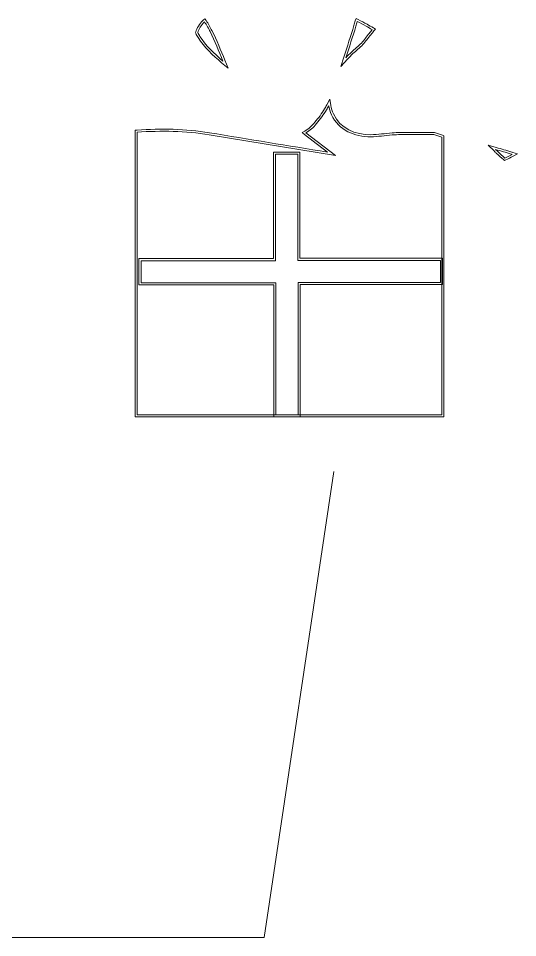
# Model space of a CAD drawing. Header units: centimetres. Extents: x -6.8 to 6.8, y -12 to 12.
# Drawn here: x 1.27 to 4.48, y -12 to -6.08 of the extents above; entities that cross this region are included whole.
import ezdxf

# ---------------------------------------------------------------- set-up
doc = ezdxf.new("R2010")
doc.units = ezdxf.units.CM
doc.header["$MEASUREMENT"] = 0
doc.layers.add('layer 1', color=7, linetype='Continuous')

msp = doc.modelspace()

# ---------------------------------------------------------------- linework, layer by layer
at = {"layer": 'layer 1', "color": 250, "lineweight": 9}
for points, knots in [([(2.5768, -6.36971), (2.52248, -6.32364), (2.46319, -6.26813), (2.42545, -6.20777), (2.42545, -6.20777), (2.42019, -6.19937), (2.41429, -6.18978), (2.41066, -6.18058), (2.41066, -6.18058), (2.41066, -6.18058), (2.409, -6.17638), (2.409, -6.17638), (2.409, -6.17638), (2.409, -6.17638), (2.4102, -6.17203), (2.4102, -6.17203), (2.4102, -6.17203), (2.41651, -6.149), (2.43646, -6.11659), (2.45387, -6.10027), (2.45387, -6.10027), (2.45513, -6.09908), (2.45647, -6.09795), (2.45782, -6.09687), (2.45782, -6.09687), (2.45782, -6.09687), (2.46842, -6.08839), (2.46842, -6.08839), (2.46842, -6.08839), (2.46842, -6.08839), (2.47685, -6.09903), (2.47685, -6.09903), (2.47685, -6.09903), (2.49143, -6.11741), (2.50422, -6.14222), (2.51476, -6.16333), (2.51476, -6.16333), (2.54576, -6.22546), (2.5714, -6.29014), (2.59801, -6.35421), (2.59801, -6.35421), (2.59801, -6.35421), (2.61948, -6.40588), (2.61948, -6.40588), (2.61948, -6.40588), (2.61948, -6.40588), (2.5768, -6.36971), (2.5768, -6.36971)], [0, 0, 0, 0, 0.0769231, 0.0769231, 0.0769231, 0.0769231, 0.1538462, 0.1538462, 0.1538462, 0.1538462, 0.2307692, 0.2307692, 0.2307692, 0.2307692, 0.3076923, 0.3076923, 0.3076923, 0.3076923, 0.3846154, 0.3846154, 0.3846154, 0.3846154, 0.4615385, 0.4615385, 0.4615385, 0.4615385, 0.5384615, 0.5384615, 0.5384615, 0.5384615, 0.6153846, 0.6153846, 0.6153846, 0.6153846, 0.6923077, 0.6923077, 0.6923077, 0.6923077, 0.7692308, 0.7692308, 0.7692308, 0.7692308, 0.8461538, 0.8461538, 0.8461538, 0.8461538, 1, 1, 1, 1]), ([(3.36373, -6.33393), (3.38569, -6.26615), (3.40691, -6.19812), (3.42823, -6.13013), (3.42823, -6.13013), (3.43136, -6.12013), (3.43426, -6.11005), (3.4373, -6.10003), (3.4373, -6.10003), (3.4373, -6.10003), (3.442, -6.08452), (3.442, -6.08452), (3.442, -6.08452), (3.442, -6.08452), (3.4564, -6.09194), (3.4564, -6.09194), (3.4564, -6.09194), (3.47545, -6.10172), (3.49399, -6.11242), (3.51271, -6.12276), (3.51271, -6.12276), (3.5263, -6.13026), (3.54002, -6.13741), (3.55341, -6.14526), (3.55341, -6.14526), (3.55341, -6.14526), (3.56726, -6.15336), (3.56726, -6.15336), (3.56726, -6.15336), (3.56726, -6.15336), (3.55691, -6.16563), (3.55691, -6.16563), (3.55691, -6.16563), (3.55024, -6.17354), (3.54344, -6.18137), (3.53693, -6.18943), (3.53693, -6.18943), (3.5199, -6.21052), (3.50456, -6.23316), (3.48585, -6.25284), (3.48585, -6.25284), (3.46592, -6.27381), (3.443, -6.29162), (3.42196, -6.31141), (3.42196, -6.31141), (3.40973, -6.32292), (3.39788, -6.33483), (3.38655, -6.34721), (3.38655, -6.34721), (3.38655, -6.34721), (3.34455, -6.39313), (3.34455, -6.39313), (3.34455, -6.39313), (3.34455, -6.39313), (3.36373, -6.33393), (3.36373, -6.33393)], [0, 0, 0, 0, 0.0666667, 0.0666667, 0.0666667, 0.0666667, 0.1333333, 0.1333333, 0.1333333, 0.1333333, 0.2, 0.2, 0.2, 0.2, 0.2666667, 0.2666667, 0.2666667, 0.2666667, 0.3333333, 0.3333333, 0.3333333, 0.3333333, 0.4, 0.4, 0.4, 0.4, 0.4666667, 0.4666667, 0.4666667, 0.4666667, 0.5333333, 0.5333333, 0.5333333, 0.5333333, 0.6, 0.6, 0.6, 0.6, 0.6666667, 0.6666667, 0.6666667, 0.6666667, 0.7333333, 0.7333333, 0.7333333, 0.7333333, 0.8, 0.8, 0.8, 0.8, 0.8666667, 0.8666667, 0.8666667, 0.8666667, 1, 1, 1, 1]), ([(2.58554, -6.3594), (2.55916, -6.29588), (2.53329, -6.23073), (2.50267, -6.16937), (2.50267, -6.16937), (2.49579, -6.15558), (2.48002, -6.12478), (2.46626, -6.10742), (2.46626, -6.10742), (2.46498, -6.10844), (2.46384, -6.10943), (2.46311, -6.11012), (2.46311, -6.11012), (2.44794, -6.12434), (2.42897, -6.15463), (2.42322, -6.17561), (2.42322, -6.17561), (2.42641, -6.18367), (2.43323, -6.19475), (2.4369, -6.20061), (2.4369, -6.20061), (2.47143, -6.25584), (2.52875, -6.31125), (2.58554, -6.3594)], [0, 0, 0, 0, 0.1428571, 0.1428571, 0.1428571, 0.1428571, 0.2857143, 0.2857143, 0.2857143, 0.2857143, 0.4285714, 0.4285714, 0.4285714, 0.4285714, 0.5714286, 0.5714286, 0.5714286, 0.5714286, 0.7142857, 0.7142857, 0.7142857, 0.7142857, 1, 1, 1, 1]), ([(3.37658, -6.33809), (3.38813, -6.32546), (3.40024, -6.31332), (3.4127, -6.30158), (3.4127, -6.30158), (3.43318, -6.28233), (3.45688, -6.26371), (3.47606, -6.24353), (3.47606, -6.24353), (3.49387, -6.22481), (3.51008, -6.20118), (3.52642, -6.18094), (3.52642, -6.18094), (3.53258, -6.17331), (3.53958, -6.16522), (3.54659, -6.15691), (3.54659, -6.15691), (3.53254, -6.14869), (3.5179, -6.14105), (3.50619, -6.13458), (3.50619, -6.13458), (3.48827, -6.12469), (3.46933, -6.11377), (3.45023, -6.10395), (3.45023, -6.10395), (3.44679, -6.11532), (3.44368, -6.12601), (3.44111, -6.13415), (3.44111, -6.13415), (3.4198, -6.2022), (3.39855, -6.27027), (3.37658, -6.33809)], [0, 0, 0, 0, 0.1111111, 0.1111111, 0.1111111, 0.1111111, 0.2222222, 0.2222222, 0.2222222, 0.2222222, 0.3333333, 0.3333333, 0.3333333, 0.3333333, 0.4444444, 0.4444444, 0.4444444, 0.4444444, 0.5555556, 0.5555556, 0.5555556, 0.5555556, 0.6666667, 0.6666667, 0.6666667, 0.6666667, 0.7777778, 0.7777778, 0.7777778, 0.7777778, 1, 1, 1, 1]), ([(3.25803, -6.94568), (3.20898, -6.90776), (3.16009, -6.86963), (3.11097, -6.8318), (3.11097, -6.8318), (3.11097, -6.8318), (3.09484, -6.81942), (3.09484, -6.81942), (3.09484, -6.81942), (3.09484, -6.81942), (3.11251, -6.80935), (3.11251, -6.80935), (3.11251, -6.80935), (3.13847, -6.79456), (3.15812, -6.77584), (3.17719, -6.75291), (3.17719, -6.75291), (3.20018, -6.7253), (3.22159, -6.6967), (3.23988, -6.66573), (3.23988, -6.66573), (3.24479, -6.6574), (3.24948, -6.64893), (3.25393, -6.64037), (3.25393, -6.64037), (3.25393, -6.64037), (3.27236, -6.60492), (3.27236, -6.60492), (3.27236, -6.60492), (3.27236, -6.60492), (3.27922, -6.64427), (3.27922, -6.64427), (3.27922, -6.64427), (3.28253, -6.66323), (3.28837, -6.68154), (3.29649, -6.69898), (3.29649, -6.69898), (3.34085, -6.79438), (3.43649, -6.83336), (3.53711, -6.83283), (3.53711, -6.83283), (3.58278, -6.83259), (3.62808, -6.82483), (3.67355, -6.82131), (3.67355, -6.82131), (3.70939, -6.81852), (3.74535, -6.81831), (3.78128, -6.81831), (3.78128, -6.81831), (3.79956, -6.81831), (3.81782, -6.81831), (3.8361, -6.81831), (3.8361, -6.81831), (3.86701, -6.81831), (3.8979, -6.81831), (3.92881, -6.81831), (3.92881, -6.81831), (3.93216, -6.81831), (3.93552, -6.81825), (3.93887, -6.81829), (3.93887, -6.81829), (3.93887, -6.81829), (3.94055, -6.81832), (3.94055, -6.81832), (3.94055, -6.81832), (3.94055, -6.81832), (3.94216, -6.81874), (3.94216, -6.81874), (3.94216, -6.81874), (3.94344, -6.81908), (3.94471, -6.81944), (3.94598, -6.81979), (3.94598, -6.81979), (3.96369, -6.82476), (3.98121, -6.83044), (3.9986, -6.83645), (3.9986, -6.83645), (3.9986, -6.83645), (4.00769, -6.8396), (4.00769, -6.8396), (4.00769, -6.8396), (4.00769, -6.8396), (4.00769, -6.84922), (4.00769, -6.84922), (4.00769, -6.84922), (4.00769, -6.94364), (4.00769, -7.03806), (4.00769, -7.13248), (4.00769, -7.13248), (4.00769, -7.63355), (4.00769, -8.13462), (4.00769, -8.6357), (4.00769, -8.6357), (4.00769, -8.6357), (4.00769, -8.6492), (4.00769, -8.6492), (4.00769, -8.6492), (4.00769, -8.6492), (3.99418, -8.6492), (3.99418, -8.6492), (3.99418, -8.6492), (3.34062, -8.6492), (2.68706, -8.6492), (2.0335, -8.6492), (2.0335, -8.6492), (2.0335, -8.6492), (2.01999, -8.6492), (2.01999, -8.6492), (2.01999, -8.6492), (2.01999, -8.6492), (2.01999, -8.6357), (2.01999, -8.6357), (2.01999, -8.6357), (2.01999, -8.16632), (2.01999, -7.69692), (2.01999, -7.22755), (2.01999, -7.22755), (2.01999, -7.09059), (2.01999, -6.95365), (2.01999, -6.8167), (2.01999, -6.8167), (2.01999, -6.8167), (2.01999, -6.80407), (2.01999, -6.80407), (2.01999, -6.80407), (2.01999, -6.80407), (2.0326, -6.80322), (2.0326, -6.80322), (2.0326, -6.80322), (2.18779, -6.79284), (2.34503, -6.79521), (2.49872, -6.82055), (2.49872, -6.82055), (2.75181, -6.86229), (3.00497, -6.90375), (3.25803, -6.94568)], [0, 0, 0, 0, 0.0285714, 0.0285714, 0.0285714, 0.0285714, 0.0571429, 0.0571429, 0.0571429, 0.0571429, 0.0857143, 0.0857143, 0.0857143, 0.0857143, 0.1142857, 0.1142857, 0.1142857, 0.1142857, 0.1428571, 0.1428571, 0.1428571, 0.1428571, 0.1714286, 0.1714286, 0.1714286, 0.1714286, 0.2, 0.2, 0.2, 0.2, 0.2285714, 0.2285714, 0.2285714, 0.2285714, 0.2571429, 0.2571429, 0.2571429, 0.2571429, 0.2857143, 0.2857143, 0.2857143, 0.2857143, 0.3142857, 0.3142857, 0.3142857, 0.3142857, 0.3428571, 0.3428571, 0.3428571, 0.3428571, 0.3714286, 0.3714286, 0.3714286, 0.3714286, 0.4, 0.4, 0.4, 0.4, 0.4285714, 0.4285714, 0.4285714, 0.4285714, 0.4571429, 0.4571429, 0.4571429, 0.4571429, 0.4857143, 0.4857143, 0.4857143, 0.4857143, 0.5142857, 0.5142857, 0.5142857, 0.5142857, 0.5428571, 0.5428571, 0.5428571, 0.5428571, 0.5714286, 0.5714286, 0.5714286, 0.5714286, 0.6, 0.6, 0.6, 0.6, 0.6285714, 0.6285714, 0.6285714, 0.6285714, 0.6571429, 0.6571429, 0.6571429, 0.6571429, 0.6857143, 0.6857143, 0.6857143, 0.6857143, 0.7142857, 0.7142857, 0.7142857, 0.7142857, 0.7428571, 0.7428571, 0.7428571, 0.7428571, 0.7714286, 0.7714286, 0.7714286, 0.7714286, 0.8, 0.8, 0.8, 0.8, 0.8285714, 0.8285714, 0.8285714, 0.8285714, 0.8571429, 0.8571429, 0.8571429, 0.8571429, 0.8857143, 0.8857143, 0.8857143, 0.8857143, 0.9142857, 0.9142857, 0.9142857, 0.9142857, 0.9428571, 0.9428571, 0.9428571, 0.9428571, 1, 1, 1, 1]), ([(2.0335, -6.8167), (2.0335, -6.8167), (2.0335, -7.22755), (2.0335, -7.22755), (2.0335, -7.22755), (2.0335, -7.69692), (2.0335, -8.16632), (2.0335, -8.6357), (2.0335, -8.6357), (2.68706, -8.6357), (3.34062, -8.6357), (3.99418, -8.6357), (3.99418, -8.6357), (3.99418, -8.13462), (3.99418, -7.63355), (3.99418, -7.13248), (3.99418, -7.13248), (3.99418, -7.13248), (3.99418, -6.84922), (3.99418, -6.84922), (3.99418, -6.84922), (3.97685, -6.84322), (3.95946, -6.83761), (3.94233, -6.8328), (3.94233, -6.8328), (3.94116, -6.83248), (3.93994, -6.83213), (3.93871, -6.8318), (3.93871, -6.8318), (3.93542, -6.83176), (3.93205, -6.83182), (3.92881, -6.83182), (3.92881, -6.83182), (3.8979, -6.83182), (3.86701, -6.83182), (3.8361, -6.83182), (3.8361, -6.83182), (3.81782, -6.83182), (3.79956, -6.83182), (3.78128, -6.83182), (3.78128, -6.83182), (3.74576, -6.83182), (3.71001, -6.83202), (3.67459, -6.83478), (3.67459, -6.83478), (3.62862, -6.83834), (3.5835, -6.8461), (3.53717, -6.84634), (3.53717, -6.84634), (3.43216, -6.84689), (3.33119, -6.80566), (3.28423, -6.70468), (3.28423, -6.70468), (3.27529, -6.68546), (3.26931, -6.66604), (3.26592, -6.6466), (3.26592, -6.6466), (3.26135, -6.65538), (3.25655, -6.66404), (3.25152, -6.67259), (3.25152, -6.67259), (3.23273, -6.70441), (3.21115, -6.73323), (3.18758, -6.76156), (3.18758, -6.76156), (3.16598, -6.78751), (3.14554, -6.80608), (3.1192, -6.82109), (3.1192, -6.82109), (3.1192, -6.82109), (3.30886, -6.96781), (3.30886, -6.96781), (3.30886, -6.96781), (3.30886, -6.96781), (2.49652, -6.83388), (2.49652, -6.83388), (2.49652, -6.83388), (2.34427, -6.80878), (2.18776, -6.80638), (2.0335, -6.8167)], [0, 0, 0, 0, 0.047619, 0.047619, 0.047619, 0.047619, 0.0952381, 0.0952381, 0.0952381, 0.0952381, 0.1428571, 0.1428571, 0.1428571, 0.1428571, 0.1904762, 0.1904762, 0.1904762, 0.1904762, 0.2380952, 0.2380952, 0.2380952, 0.2380952, 0.2857143, 0.2857143, 0.2857143, 0.2857143, 0.3333333, 0.3333333, 0.3333333, 0.3333333, 0.3809524, 0.3809524, 0.3809524, 0.3809524, 0.4285714, 0.4285714, 0.4285714, 0.4285714, 0.4761905, 0.4761905, 0.4761905, 0.4761905, 0.5238095, 0.5238095, 0.5238095, 0.5238095, 0.5714286, 0.5714286, 0.5714286, 0.5714286, 0.6190476, 0.6190476, 0.6190476, 0.6190476, 0.6666667, 0.6666667, 0.6666667, 0.6666667, 0.7142857, 0.7142857, 0.7142857, 0.7142857, 0.7619048, 0.7619048, 0.7619048, 0.7619048, 0.8095238, 0.8095238, 0.8095238, 0.8095238, 0.8571429, 0.8571429, 0.8571429, 0.8571429, 0.9047619, 0.9047619, 0.9047619, 0.9047619, 1, 1, 1, 1]), ([(4.34332, -6.91517), (4.37693, -6.92492), (4.4106, -6.93447), (4.44396, -6.94507), (4.44396, -6.94507), (4.446, -6.94572), (4.44802, -6.94639), (4.45006, -6.94703), (4.45006, -6.94703), (4.45006, -6.94703), (4.48155, -6.95718), (4.48155, -6.95718), (4.48155, -6.95718), (4.48155, -6.95718), (4.45201, -6.97194), (4.45201, -6.97194), (4.45201, -6.97194), (4.43654, -6.97978), (4.42111, -6.98778), (4.40561, -6.99553), (4.40561, -6.99553), (4.40561, -6.99553), (4.39746, -6.99961), (4.39746, -6.99961), (4.39746, -6.99961), (4.39746, -6.99961), (4.39062, -6.99359), (4.39062, -6.99359), (4.39062, -6.99359), (4.37502, -6.97981), (4.3597, -6.96569), (4.3445, -6.95137), (4.3445, -6.95137), (4.33972, -6.94683), (4.33463, -6.94233), (4.33, -6.93769), (4.33, -6.93769), (4.33, -6.93769), (4.29281, -6.9005), (4.29281, -6.9005), (4.29281, -6.9005), (4.29281, -6.9005), (4.34332, -6.91517), (4.34332, -6.91517)], [0, 0, 0, 0, 0.0833333, 0.0833333, 0.0833333, 0.0833333, 0.1666667, 0.1666667, 0.1666667, 0.1666667, 0.25, 0.25, 0.25, 0.25, 0.3333333, 0.3333333, 0.3333333, 0.3333333, 0.4166667, 0.4166667, 0.4166667, 0.4166667, 0.5, 0.5, 0.5, 0.5, 0.5833333, 0.5833333, 0.5833333, 0.5833333, 0.6666667, 0.6666667, 0.6666667, 0.6666667, 0.75, 0.75, 0.75, 0.75, 0.8333333, 0.8333333, 0.8333333, 0.8333333, 1, 1, 1, 1]), ([(2.91119, -7.63019), (2.91119, -7.40628), (2.91119, -7.18237), (2.91119, -6.95846), (2.91119, -6.95846), (2.91119, -6.95846), (2.91119, -6.94495), (2.91119, -6.94495), (2.91119, -6.94495), (2.91119, -6.94495), (2.9247, -6.94495), (2.9247, -6.94495), (2.9247, -6.94495), (2.97223, -6.94495), (3.01976, -6.94495), (3.0673, -6.94495), (3.0673, -6.94495), (3.0673, -6.94495), (3.0808, -6.94495), (3.0808, -6.94495), (3.0808, -6.94495), (3.0808, -6.94495), (3.0808, -6.95846), (3.0808, -6.95846), (3.0808, -6.95846), (3.0808, -7.18168), (3.0808, -7.40492), (3.0808, -7.62814), (3.0808, -7.62814), (3.38243, -7.62814), (3.68404, -7.62814), (3.98567, -7.62814), (3.98567, -7.62814), (3.98567, -7.62814), (3.99918, -7.62814), (3.99918, -7.62814), (3.99918, -7.62814), (3.99918, -7.62814), (3.99918, -7.64165), (3.99918, -7.64165), (3.99918, -7.64165), (3.99918, -7.68918), (3.99918, -7.73671), (3.99918, -7.78425), (3.99918, -7.78425), (3.99918, -7.78425), (3.99918, -7.79775), (3.99918, -7.79775), (3.99918, -7.79775), (3.99918, -7.79775), (3.98567, -7.79775), (3.98567, -7.79775), (3.98567, -7.79775), (3.68473, -7.79775), (3.38381, -7.79775), (3.08287, -7.79775), (3.08287, -7.79775), (3.08287, -8.07706), (3.08287, -8.35639), (3.08287, -8.6357), (3.08287, -8.6357), (3.08287, -8.6357), (3.08287, -8.6492), (3.08287, -8.6492), (3.08287, -8.6492), (3.08287, -8.6492), (3.06936, -8.6492), (3.06936, -8.6492), (3.06936, -8.6492), (3.02182, -8.6492), (2.9743, -8.6492), (2.92676, -8.6492), (2.92676, -8.6492), (2.92676, -8.6492), (2.91325, -8.6492), (2.91325, -8.6492), (2.91325, -8.6492), (2.91325, -8.6492), (2.91325, -8.6357), (2.91325, -8.6357), (2.91325, -8.6357), (2.91325, -8.35706), (2.91325, -8.07844), (2.91325, -7.79981), (2.91325, -7.79981), (2.62835, -7.79981), (2.34346, -7.79981), (2.05856, -7.79981), (2.05856, -7.79981), (2.05856, -7.79981), (2.04505, -7.79981), (2.04505, -7.79981), (2.04505, -7.79981), (2.04505, -7.79981), (2.04505, -7.7863), (2.04505, -7.7863), (2.04505, -7.7863), (2.04505, -7.73876), (2.04505, -7.69124), (2.04505, -7.6437), (2.04505, -7.6437), (2.04505, -7.6437), (2.04505, -7.63019), (2.04505, -7.63019), (2.04505, -7.63019), (2.04505, -7.63019), (2.05856, -7.63019), (2.05856, -7.63019), (2.05856, -7.63019), (2.34277, -7.63019), (2.62697, -7.63019), (2.91119, -7.63019)], [0, 0, 0, 0, 0.0344828, 0.0344828, 0.0344828, 0.0344828, 0.0689655, 0.0689655, 0.0689655, 0.0689655, 0.1034483, 0.1034483, 0.1034483, 0.1034483, 0.137931, 0.137931, 0.137931, 0.137931, 0.1724138, 0.1724138, 0.1724138, 0.1724138, 0.2068966, 0.2068966, 0.2068966, 0.2068966, 0.2413793, 0.2413793, 0.2413793, 0.2413793, 0.2758621, 0.2758621, 0.2758621, 0.2758621, 0.3103448, 0.3103448, 0.3103448, 0.3103448, 0.3448276, 0.3448276, 0.3448276, 0.3448276, 0.3793103, 0.3793103, 0.3793103, 0.3793103, 0.4137931, 0.4137931, 0.4137931, 0.4137931, 0.4482759, 0.4482759, 0.4482759, 0.4482759, 0.4827586, 0.4827586, 0.4827586, 0.4827586, 0.5172414, 0.5172414, 0.5172414, 0.5172414, 0.5517241, 0.5517241, 0.5517241, 0.5517241, 0.5862069, 0.5862069, 0.5862069, 0.5862069, 0.6206897, 0.6206897, 0.6206897, 0.6206897, 0.6551724, 0.6551724, 0.6551724, 0.6551724, 0.6896552, 0.6896552, 0.6896552, 0.6896552, 0.7241379, 0.7241379, 0.7241379, 0.7241379, 0.7586207, 0.7586207, 0.7586207, 0.7586207, 0.7931034, 0.7931034, 0.7931034, 0.7931034, 0.8275862, 0.8275862, 0.8275862, 0.8275862, 0.862069, 0.862069, 0.862069, 0.862069, 0.8965517, 0.8965517, 0.8965517, 0.8965517, 0.9310345, 0.9310345, 0.9310345, 0.9310345, 1, 1, 1, 1]), ([(4.33955, -6.92813), (4.33955, -6.92813), (4.35381, -6.94158), (4.35381, -6.94158), (4.35381, -6.94158), (4.36871, -6.95561), (4.38395, -6.96967), (4.39957, -6.98345), (4.39957, -6.98345), (4.39957, -6.98345), (4.44592, -6.95989), (4.44592, -6.95989), (4.44592, -6.95989), (4.4439, -6.95925), (4.44189, -6.9586), (4.43986, -6.95795), (4.43986, -6.95795), (4.4066, -6.94737), (4.37305, -6.93786), (4.33955, -6.92813)], [0, 0, 0, 0, 0.1666667, 0.1666667, 0.1666667, 0.1666667, 0.3333333, 0.3333333, 0.3333333, 0.3333333, 0.5, 0.5, 0.5, 0.5, 0.6666667, 0.6666667, 0.6666667, 0.6666667, 1, 1, 1, 1]), ([(-3.3, -9), (-3.3, -9), (-2.85, -12.00001), (-2.85, -12.00001), (-2.85, -12.00001), (-2.85, -12.00001), (2.85, -12.00001), (2.85, -12.00001), (2.85, -12.00001), (2.85, -12.00001), (3.3, -9.00001), (3.3, -9.00001)], [0, 0, 0, 0, 0.25, 0.25, 0.25, 0.25, 0.5, 0.5, 0.5, 0.5, 1, 1, 1, 1])]:
    msp.add_open_spline(points, degree=3, knots=knots, dxfattribs=at)
at = {"layer": 'layer 1', "lineweight": 9}
msp.add_open_spline([(2.05856, -7.6437), (2.05856, -7.6437), (2.05856, -7.7863), (2.05856, -7.7863), (2.05856, -7.7863), (2.05856, -7.7863), (2.92676, -7.7863), (2.92676, -7.7863), (2.92676, -7.7863), (2.92676, -7.7863), (2.92676, -8.6357), (2.92676, -8.6357), (2.92676, -8.6357), (2.92676, -8.6357), (3.06936, -8.6357), (3.06936, -8.6357), (3.06936, -8.6357), (3.06936, -8.6357), (3.06936, -7.78425), (3.06936, -7.78425), (3.06936, -7.78425), (3.06936, -7.78425), (3.98567, -7.78425), (3.98567, -7.78425), (3.98567, -7.78425), (3.98567, -7.78425), (3.98567, -7.64165), (3.98567, -7.64165), (3.98567, -7.64165), (3.98567, -7.64165), (3.0673, -7.64165), (3.0673, -7.64165), (3.0673, -7.64165), (3.0673, -7.64165), (3.0673, -6.95846), (3.0673, -6.95846), (3.0673, -6.95846), (3.0673, -6.95846), (2.9247, -6.95846), (2.9247, -6.95846), (2.9247, -6.95846), (2.9247, -6.95846), (2.9247, -7.6437), (2.9247, -7.6437), (2.9247, -7.6437), (2.9247, -7.6437), (2.05856, -7.6437), (2.05856, -7.6437)], degree=3, knots=[0, 0, 0, 0, 0.0769231, 0.0769231, 0.0769231, 0.0769231, 0.1538462, 0.1538462, 0.1538462, 0.1538462, 0.2307692, 0.2307692, 0.2307692, 0.2307692, 0.3076923, 0.3076923, 0.3076923, 0.3076923, 0.3846154, 0.3846154, 0.3846154, 0.3846154, 0.4615385, 0.4615385, 0.4615385, 0.4615385, 0.5384615, 0.5384615, 0.5384615, 0.5384615, 0.6153846, 0.6153846, 0.6153846, 0.6153846, 0.6923077, 0.6923077, 0.6923077, 0.6923077, 0.7692308, 0.7692308, 0.7692308, 0.7692308, 0.8461538, 0.8461538, 0.8461538, 0.8461538, 1, 1, 1, 1], dxfattribs=at)

doc.saveas('drawing.dxf')
